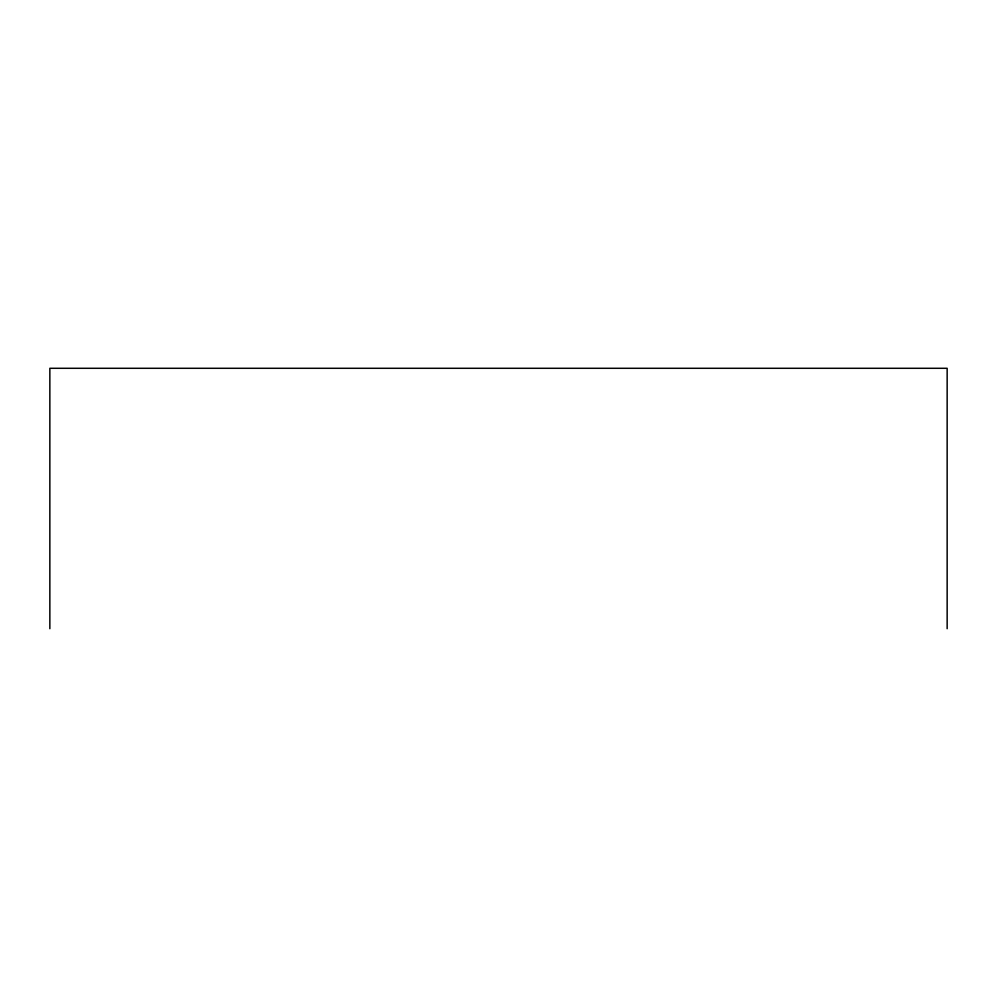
<?xml version="1.0" encoding="UTF-8"?>
<svg xmlns="http://www.w3.org/2000/svg" width="997" height="997" viewBox="0 0 997 997"><rect width="100%" height="100%" fill="white"/><g stroke="black" fill="none" stroke-linecap="round" stroke-linejoin="round"><path stroke-width="1.5" d="M947.15 628.708L947.15 368.292L49.85 368.292L49.85 628.708"/></g></svg>
